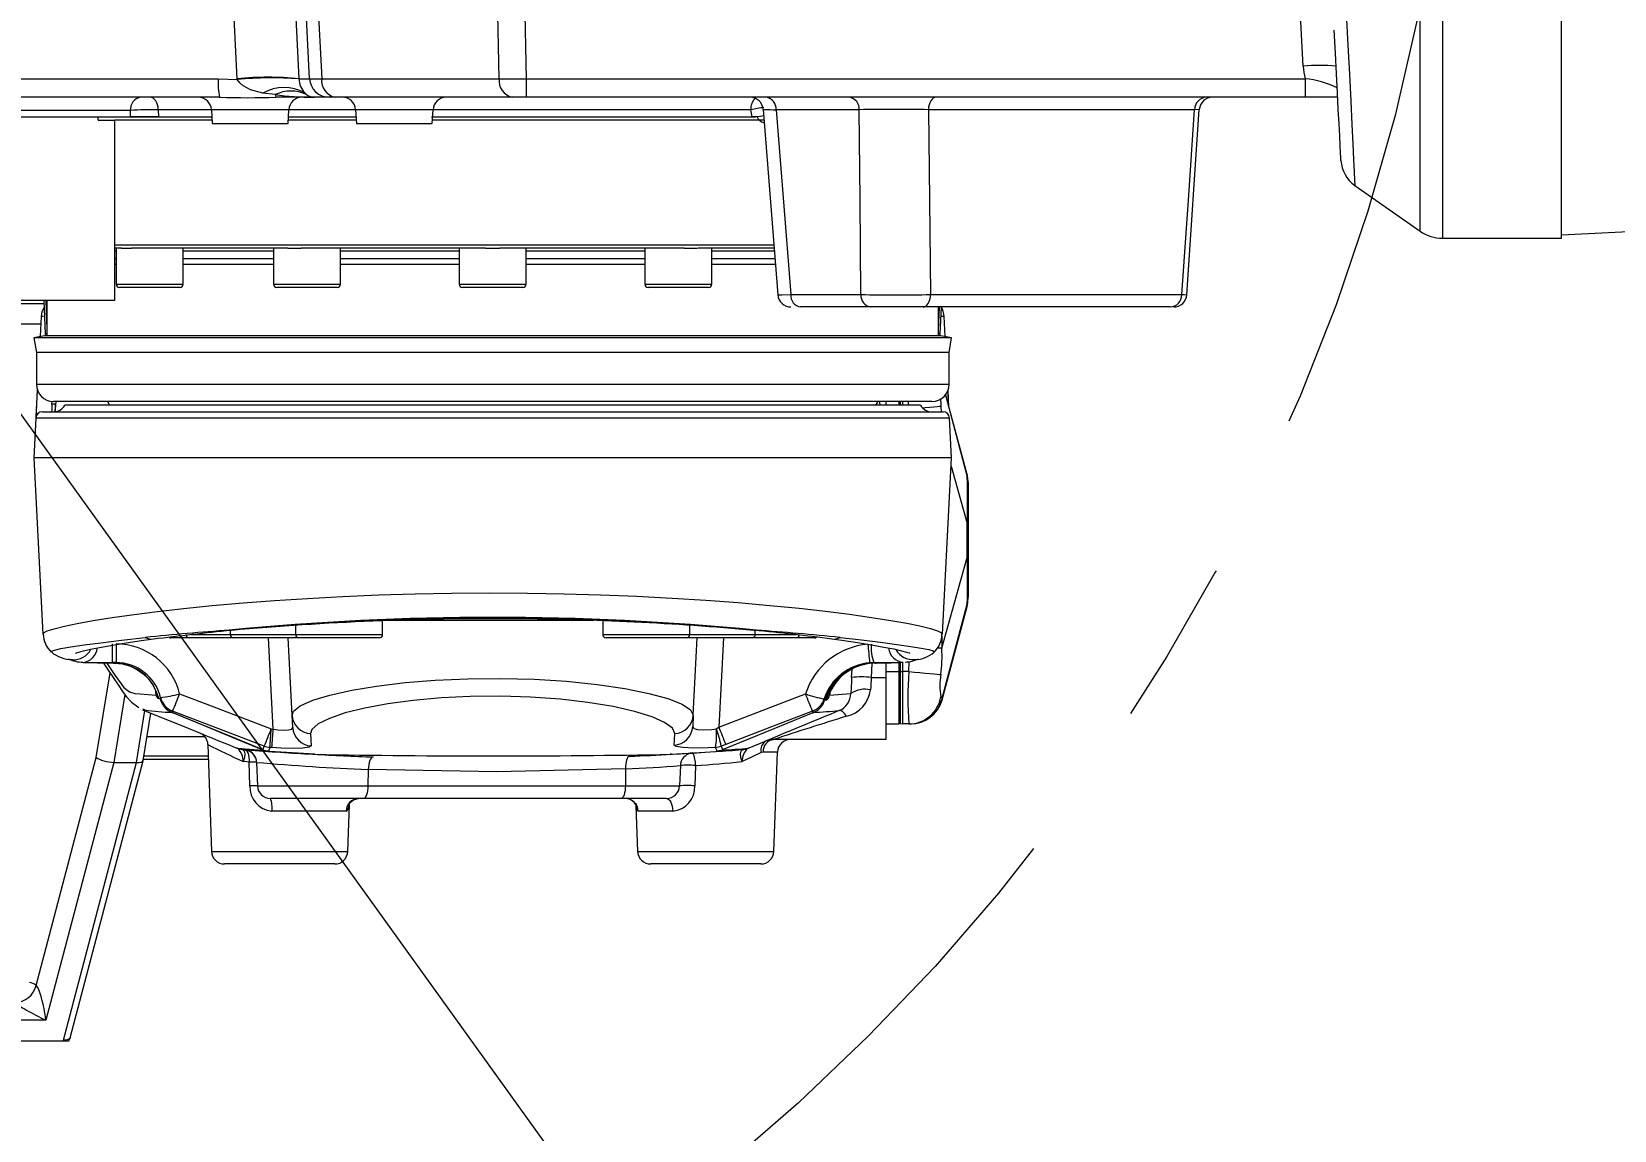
# Model space of a CAD drawing. Header units: millimetres. Extents: x 20 to 768, y 29 to 540.
# Drawn here: x 620.55 to 644.69, y 355.03 to 371.8 of the extents above; entities that cross this region are included whole.
import ezdxf

# ---------------------------------------------------------------- set-up
doc = ezdxf.new("R2010")
doc.units = ezdxf.units.MM
doc.linetypes.add('CENTERX2', pattern=[20.32, 12.7, -2.54, 2.54, -2.54])
doc.styles.add('SLDTEXTSTYLE0', font='TXT', dxfattribs={"width": 0.605})
doc.dimstyles.new('SLDDIMSTYLE1', dxfattribs={"dimtxt": 3.5, "dimasz": 3.5, "dimexe": 0, "dimexo": 0.0625, "dimgap": 0.875, "dimtad": 1, "dimtoh": 1, "dimdec": 4, "dimlfac": 10, "dimzin": 12, "dimdsep": 46, "dimtxsty": 'SLDTEXTSTYLE0', "dimsah": 1, "dimcen": 0.09, "dimadec": 1, "dimazin": 0, "dimtfac": 1, "dimtdec": 3, "dimtofl": 0, "dimtmove": 0, "dimatfit": 3, "dimfxl": 1, "dimfrac": 2, "dimtolj": 1, "dimtzin": 12, "dimarcsym": 0})
doc.dimstyles.new('SLDDIMSTYLE3', dxfattribs={"dimtxt": 3.5, "dimasz": 3.5, "dimexe": 0, "dimexo": 0.0625, "dimgap": 0.875, "dimtad": 1, "dimtoh": 1, "dimlfac": 10, "dimrnd": 1e-09, "dimzin": 12, "dimdsep": 46, "dimtxsty": 'SLDTEXTSTYLE0', "dimsah": 1, "dimcen": 0, "dimadec": 0, "dimazin": 0, "dimtfac": 1, "dimtdec": 3, "dimtofl": 0, "dimtmove": 0, "dimatfit": 3, "dimfxl": 1, "dimfrac": 2, "dimtolj": 1, "dimtzin": 12, "dimarcsym": 0})

# ---------------------------------------------------------------- blocks, each defined once
blk = doc.blocks.new('*D17')
at = {"color": 7, "linetype": 'Continuous', "lineweight": 0, "transparency": 16777216}
for p, q in [((668.128, 378.198), (767.702, 378.198)), ((463.857, 352.151), (457.826, 351.088))]:
    blk.add_line(p, q, dxfattribs=at)
blk.add_arc((611.578, 378.198), 154.624, 190, 0, dxfattribs=at)
for points in [[(766.202, 378.198), (765.624, 374.705), (766.701, 374.693)], [(459.303, 351.348), (459.421, 347.809), (460.479, 348.008)]]:
    blk.add_solid(points, dxfattribs=at)
at = {"color": 7, "linetype": 'Continuous', "lineweight": 0, "transparency": 16777216, "char_height": 3.5, "attachment_point": 1, "rotation": 5, "style": 'SLDTEXTSTYLE0'}
for s, insert in [('%%d', (627.595, 228.914)), ('170', (619.604, 228.225))]:
    blk.add_mtext(s, dxfattribs=dict(at, insert=insert))
blk = doc.blocks.new('*D19')
at = {"color": 7, "linetype": 'Continuous', "lineweight": 0, "transparency": 16777216}
for q in [(611.578, 378.198), (656.3, 316.032)]:
    blk.add_line((640.45, 338.064), q, dxfattribs=at)
blk.add_solid([(640.45, 338.064), (642.057, 334.909), (642.931, 335.538)], dxfattribs=at)
at = {"color": 7, "linetype": 'Continuous', "lineweight": 0, "transparency": 16777216, "char_height": 3.5, "attachment_point": 1, "rotation": 305.7305, "style": 'SLDTEXTSTYLE0'}
for s, insert in [('R', (649.988, 332.528)), ('494.4', (652.011, 329.716))]:
    blk.add_mtext(s, dxfattribs=dict(at, insert=insert))

msp = doc.modelspace()

# ---------------------------------------------------------------- linework, layer by layer
at = {"color": 8, "linetype": 'Continuous', "lineweight": 15}
for p, q in [((642.067323, 384.065987), (642.067323, 368.648485)), ((641.723177, 368.756993), (641.723177, 383.99932)), ((623.288076, 370.608951), (622.477574, 370.608951)), ((624.468211, 370.608951), (623.288076, 370.608951)), ((625.488076, 370.608951), (624.468211, 370.608951)), ((626.668211, 370.608951), (625.488076, 370.608951)), ((631.516679, 370.608951), (626.668211, 370.608951)), ((621.834553, 368.448485), (621.813173, 368.448485)), ((624.235286, 368.448485), (622.856553, 368.448485)), ((627.067143, 368.448485), (625.257285, 368.448485)), ((629.899, 368.448485), (628.089144, 368.448485)), ((631.876368, 368.448485), (630.921001, 368.448485)), ((621.834553, 367.948485), (622.150001, 367.948485)), ((622.150001, 367.948485), (622.856553, 367.948485)), ((624.235286, 367.948485), (624.746286, 367.948485)), ((624.746286, 367.948485), (625.257285, 367.948485)), ((627.067143, 367.948485), (627.773694, 367.948485)), ((627.773694, 367.948485), (628.089144, 367.948485)), ((629.899, 367.948485), (630.771332, 367.948485)), ((630.771332, 367.948485), (630.921001, 367.948485)), ((620.760534, 367.698485), (620.778143, 367.262353)), ((620.725219, 367.453078), (620.691061, 367.453078)), ((634.465225, 367.453078), (634.42747, 367.453078)), ((620.68503, 367.338015), (619.814363, 367.338015)), ((620.614417, 365.928757), (620.635217, 366.32582)), ((620.618143, 366.418485), (634.538143, 366.418485)), ((634.482161, 366.257311), (634.815757, 365.006145)), ((634.533583, 366.086941), (634.521069, 366.32582)), ((620.856455, 366.109643), (620.858894, 366.159198)), ((620.913812, 366.158485), (620.911094, 366.109643)), ((633.792967, 366.158485), (633.792967, 366.098485)), ((633.921115, 366.098485), (633.919467, 366.158485)), ((634.413626, 366.080626), (634.418844, 365.998484)), ((634.546423, 365.903718), (620.609862, 365.903718)), ((634.571311, 365.168125), (634.815757, 364.296738)), ((622.976472, 362.598484), (623.572915, 362.598484)), ((623.590327, 362.665158), (623.5609, 362.666064)), ((623.572915, 362.598484), (624.572695, 362.598484)), ((624.572695, 362.598484), (625.899695, 362.598484)), ((629.122264, 362.814186), (626.026361, 362.814186)), ((629.256592, 362.598484), (630.583591, 362.598484)), ((630.583591, 362.598484), (631.583371, 362.598484)), ((631.566625, 362.665089), (631.595385, 362.666064)), ((631.583371, 362.598484), (632.212684, 362.598484)), ((624.230266, 361.157713), (624.157378, 362.548485)), ((631.09877, 362.548485), (631.027411, 361.186881)), ((633.36324, 362.157894), (633.352477, 361.946149)), ((633.792967, 362.174025), (633.792967, 362.034957)), ((633.922862, 362.034957), (633.93185, 362.18734)), ((621.531763, 360.72413), (621.743497, 362.013488)), ((633.053027, 361.946149), (633.059344, 362.070429)), ((621.968868, 361.684851), (621.798682, 360.648503)), ((622.444347, 361.675786), (622.439544, 361.731269)), ((632.716255, 361.676096), (632.72013, 361.726525)), ((632.7198, 361.709019), (632.716255, 361.676096)), ((622.144878, 360.648484), (622.274625, 361.438582)), ((622.307113, 361.042168), (623.182352, 361.042168)), ((623.237252, 360.742214), (622.257855, 360.742214)), ((631.921244, 360.805465), (631.702756, 360.805465)), ((623.287911, 359.291505), (625.368375, 359.291505)), ((629.787912, 359.291505), (631.868375, 359.291505))]:
    msp.add_line(p, q, dxfattribs=at)
at = {"color": 7, "linetype": 'Continuous', "lineweight": 15}
for p, q in [((643.878144, 368.648485), (643.878144, 384.065987)), ((623.682529, 371.082784), (623.505464, 374.632784)), ((624.445886, 374.634083), (624.623016, 371.082784)), ((624.784333, 371.082784), (624.602662, 374.628142)), ((624.788572, 374.628142), (624.970243, 371.082784)), ((627.675669, 371.082784), (627.60154, 374.628142)), ((628.013987, 374.628142), (628.088116, 371.082784)), ((639.941812, 371.272317), (639.901141, 372.048387)), ((618.785885, 371.082784), (623.392749, 371.082784)), ((623.392749, 371.082784), (623.683256, 371.069572)), ((624.623016, 371.082784), (624.784333, 371.082784)), ((624.970243, 371.082784), (627.675669, 371.082784)), ((628.088116, 371.082784), (639.970133, 371.082784)), ((628.088116, 371.082784), (628.088116, 370.798484)), ((639.970133, 371.082784), (639.970133, 370.798484)), ((623.409781, 370.798484), (618.802917, 370.798484)), ((624.262634, 370.839931), (624.07367, 370.859328)), ((624.861294, 370.798484), (624.271286, 370.798484)), ((624.711329, 370.86554), (624.740279, 370.839931)), ((625.083511, 370.798484), (624.861294, 370.798484)), ((625.176466, 370.798484), (625.083511, 370.798484)), ((627.881892, 370.798484), (625.176466, 370.798484)), ((628.088116, 370.798484), (627.881892, 370.798484)), ((639.970133, 370.798484), (628.088116, 370.798484)), ((640.46596, 370.798484), (639.970133, 370.798484)), ((622.053011, 370.598485), (620.347152, 370.598485)), ((622.056309, 370.498485), (622.053011, 370.598485)), ((622.477574, 370.608951), (622.481219, 370.498485)), ((623.288076, 370.608951), (623.299106, 370.398484)), ((624.457179, 370.398484), (624.468211, 370.608951)), ((625.488076, 370.608951), (625.499106, 370.398484)), ((626.657179, 370.398484), (626.668211, 370.608951)), ((631.534559, 370.498485), (631.516679, 370.608951)), ((631.703207, 370.613104), (631.925252, 367.782388)), ((633.169353, 370.608951), (631.901062, 370.608951)), ((638.283918, 370.608951), (634.223849, 370.608951)), ((638.162923, 367.785074), (638.354797, 370.611159)), ((620.347152, 370.498485), (622.056309, 370.498485)), ((621.561445, 370.448484), (621.561445, 370.498485)), ((621.561445, 370.448484), (621.813173, 370.448484)), ((621.813173, 367.698485), (621.813173, 370.448484)), ((623.296485, 370.448484), (621.813173, 370.448484)), ((622.045553, 370.498485), (622.481219, 370.498485)), ((622.481219, 370.498485), (622.056309, 370.498485)), ((622.481219, 370.498485), (623.293865, 370.498485)), ((623.299106, 370.398484), (624.457179, 370.398484)), ((625.496486, 370.448484), (624.4598, 370.448484)), ((624.46242, 370.498485), (625.493865, 370.498485)), ((625.499106, 370.398484), (626.657179, 370.398484)), ((626.645475, 370.498485), (631.534559, 370.498485)), ((631.723985, 370.448484), (626.6598, 370.448484)), ((631.607879, 370.498485), (631.534559, 370.498485)), ((631.534559, 370.498485), (631.585218, 370.498485)), ((631.610357, 370.498485), (631.607879, 370.498485)), ((640.729481, 369.452787), (641.723177, 368.756993)), ((642.067323, 368.648485), (643.878144, 368.648485)), ((643.878144, 368.698485), (645.493845, 368.78316)), ((621.813173, 368.548484), (631.869676, 368.548484)), ((621.915486, 368.498484), (621.813173, 368.498484)), ((621.834553, 368.498484), (621.834553, 367.948485)), ((621.915486, 368.498484), (622.069576, 368.498484)), ((624.454567, 368.498484), (622.069576, 368.498484)), ((622.856553, 367.948485), (622.856553, 368.498484)), ((624.235286, 368.498484), (624.235286, 367.948485)), ((624.454567, 368.498484), (624.655895, 368.498484)), ((627.469185, 368.498484), (624.655895, 368.498484)), ((625.257285, 367.948485), (625.257285, 368.498484)), ((627.067143, 368.498484), (627.067143, 367.948485)), ((627.469185, 368.498484), (627.687101, 368.498484)), ((630.50039, 368.498484), (627.687101, 368.498484)), ((628.089144, 367.948485), (628.089144, 368.498484)), ((629.899, 368.498484), (629.899, 367.948485)), ((630.50039, 368.498484), (630.701718, 368.498484)), ((631.871628, 368.498484), (630.71, 368.498484)), ((630.921001, 367.948485), (630.921001, 368.498484)), ((621.834553, 368.335087), (621.813173, 368.335087)), ((621.834553, 368.248484), (621.813173, 368.248484)), ((624.235286, 368.335087), (622.856553, 368.335087)), ((624.235286, 368.248484), (622.856553, 368.248484)), ((627.067143, 368.335087), (625.257285, 368.335087)), ((627.067143, 368.248484), (625.257285, 368.248484)), ((629.899, 368.335087), (628.089144, 368.335087)), ((629.899, 368.248484), (628.089144, 368.248484)), ((631.885729, 368.335087), (630.921001, 368.335087)), ((631.894233, 368.248484), (630.921001, 368.248484)), ((622.169136, 367.898485), (621.884553, 367.898485)), ((622.806553, 367.898485), (622.169136, 367.898485)), ((624.746286, 367.898485), (624.285286, 367.898485)), ((625.207286, 367.898485), (624.746286, 367.898485)), ((627.75456, 367.898485), (627.117142, 367.898485)), ((628.039143, 367.898485), (627.75456, 367.898485)), ((630.735977, 367.898485), (629.949001, 367.898485)), ((630.871, 367.898485), (630.735977, 367.898485)), ((620.733244, 367.648485), (618.274354, 367.648485)), ((621.813173, 367.698485), (619.925212, 367.698485)), ((620.73118, 367.698485), (620.752164, 367.190196)), ((620.778143, 367.698485), (620.778143, 367.158485)), ((632.123149, 367.788017), (633.193958, 367.788017)), ((634.256445, 367.788017), (638.090057, 367.788017)), ((620.691061, 367.453078), (620.674978, 367.146201)), ((633.344692, 367.598485), (632.273883, 367.598485)), ((634.141559, 367.598485), (633.344692, 367.598485)), ((637.909222, 367.598485), (634.141559, 367.598485)), ((634.378143, 367.158485), (634.378143, 367.598485)), ((634.403986, 367.1902), (634.420963, 367.598485)), ((634.481308, 367.146201), (634.465225, 367.453078)), ((620.752841, 367.190223), (620.756711, 367.158485)), ((634.399575, 367.158485), (634.403445, 367.190223)), ((620.744641, 367.158485), (620.578143, 367.129126)), ((620.578143, 367.129126), (620.618143, 366.902275)), ((634.578143, 367.129126), (620.578143, 367.129126)), ((634.411645, 367.158485), (620.744641, 367.158485)), ((634.578143, 367.129126), (634.411645, 367.158485)), ((634.538143, 366.902275), (634.578143, 367.129126)), ((620.618143, 366.902275), (620.618143, 366.418485)), ((634.538143, 366.902275), (620.618143, 366.902275)), ((634.538143, 366.418485), (634.538143, 366.902275)), ((620.632391, 366.333597), (620.609862, 365.903718)), ((634.812837, 365.044236), (634.484874, 366.268815)), ((634.537609, 366.071904), (634.523896, 366.333597)), ((620.709725, 365.998484), (634.446562, 365.998484)), ((634.278143, 366.158485), (620.878143, 366.158485)), ((620.913765, 366.158485), (620.911065, 366.109964)), ((620.911065, 366.109964), (620.911094, 366.109643)), ((634.104938, 366.098485), (621.051348, 366.098485)), ((621.701237, 366.158485), (621.735878, 366.098485)), ((633.420408, 366.098485), (633.455049, 366.158485)), ((633.578143, 366.098485), (633.578143, 366.158485)), ((633.778143, 366.108728), (633.778143, 366.158485)), ((633.828143, 366.158485), (633.828143, 366.098485)), ((620.609862, 365.903718), (620.578143, 365.298485)), ((634.578143, 365.298485), (634.546423, 365.903718)), ((620.578143, 365.298485), (620.719182, 362.607297)), ((634.578143, 365.298485), (620.578143, 365.298485)), ((634.437101, 362.607234), (634.578143, 365.298485)), ((634.828143, 364.898061), (634.828143, 364.273282)), ((634.828143, 364.273282), (634.828143, 363.796631)), ((634.828143, 363.796631), (634.828143, 363.171853)), ((634.427844, 362.390369), (634.815757, 363.773176)), ((634.427844, 361.608892), (634.815757, 363.063767)), ((634.431297, 361.601047), (634.812846, 363.025711)), ((623.572915, 362.659689), (623.572915, 362.598484)), ((624.572695, 362.739703), (624.572695, 362.598484)), ((625.899695, 362.598484), (625.899695, 362.809181)), ((629.256592, 362.809695), (629.256592, 362.598484)), ((630.583591, 362.598484), (630.583591, 362.740465)), ((631.583371, 362.598484), (631.583371, 362.663398)), ((621.773801, 362.455972), (621.773801, 362.171712)), ((621.833136, 362.455972), (621.833136, 362.171712)), ((622.950247, 362.548485), (622.670536, 362.548485)), ((623.622916, 362.548485), (622.950247, 362.548485)), ((624.622696, 362.548485), (623.622916, 362.548485)), ((624.518814, 361.368395), (624.456968, 362.548485)), ((625.849696, 362.548485), (624.622696, 362.548485)), ((629.30744, 362.548485), (629.306591, 362.548485)), ((630.533591, 362.548485), (629.30744, 362.548485)), ((631.533371, 362.548485), (630.533591, 362.548485)), ((630.637473, 361.368395), (630.699319, 362.548485)), ((632.206039, 362.548485), (631.533371, 362.548485)), ((632.485751, 362.548485), (632.206039, 362.548485)), ((634.427844, 362.390367), (634.427844, 362.390369)), ((621.833136, 362.171712), (621.773801, 362.171712)), ((621.795614, 362.163247), (621.803338, 362.163247)), ((621.802837, 362.16325), (621.803338, 362.163257)), ((633.393775, 362.171813), (633.326488, 362.168879)), ((633.393775, 362.171813), (633.407638, 362.16782)), ((633.578143, 361.946149), (633.578143, 362.165817)), ((633.778143, 362.034957), (633.778143, 362.173263)), ((633.828143, 362.175831), (633.828143, 362.034957)), ((633.352477, 361.946149), (633.578143, 361.946149)), ((633.578143, 362.034957), (633.778143, 362.034957)), ((633.578143, 360.998484), (633.578143, 361.946149)), ((633.778143, 361.234956), (633.778143, 362.034957)), ((633.792967, 362.034957), (633.778143, 362.034957)), ((633.792967, 362.034957), (633.828143, 362.034957)), ((633.792967, 362.034957), (633.792967, 361.244383)), ((633.922862, 362.034957), (633.828143, 362.034957)), ((633.828143, 362.034957), (633.828143, 361.234956)), ((622.507844, 361.621607), (622.511539, 361.639852)), ((631.027411, 361.186881), (632.349049, 361.694566)), ((632.642702, 361.600223), (632.634059, 361.617964)), ((632.716255, 361.676096), (633.041218, 361.699445)), ((622.247001, 360.676117), (622.366074, 361.40121)), ((622.695982, 361.433067), (622.693682, 361.408308)), ((632.462925, 361.407332), (632.455652, 361.431281)), ((632.642737, 361.60034), (632.642702, 361.600223)), ((634.427844, 361.608891), (634.427844, 361.608892)), ((624.199301, 361.159829), (624.230266, 361.157713)), ((624.528548, 361.182632), (624.518814, 361.368395)), ((630.637473, 361.368395), (630.628357, 361.194458)), ((630.986432, 361.158665), (631.027411, 361.186881)), ((633.578143, 361.234956), (633.778143, 361.234956)), ((633.792967, 361.244383), (633.828143, 361.234956)), ((633.922862, 361.234956), (633.828143, 361.234956)), ((633.944008, 361.234956), (633.922862, 361.234956)), ((623.231019, 360.920706), (623.287911, 359.291505)), ((631.134026, 360.923561), (631.063496, 360.896815)), ((631.063496, 360.896815), (631.086226, 360.841743)), ((631.463142, 360.860374), (631.748924, 360.976199)), ((631.748924, 360.976199), (631.747236, 360.976205)), ((631.748924, 360.976199), (631.862682, 360.998484)), ((633.578143, 360.998484), (631.860681, 360.998484)), ((620.615172, 357.244236), (621.531763, 360.72413)), ((621.79967, 360.648484), (620.763331, 356.713961)), ((621.029593, 356.410472), (622.145864, 360.648468)), ((621.132365, 356.444053), (622.24669, 360.674659)), ((621.79967, 360.648484), (622.144878, 360.648484)), ((622.250387, 360.696738), (623.23884, 360.696738)), ((623.675103, 360.867808), (623.701495, 360.863432)), ((623.701495, 360.863432), (623.732119, 360.860151)), ((623.732119, 360.860151), (623.73967, 360.860539)), ((623.804405, 360.840718), (623.826581, 360.836364)), ((623.830541, 360.839128), (623.804405, 360.840718)), ((624.173302, 360.814548), (623.830541, 360.839128)), ((623.87396, 360.291504), (623.862504, 360.651881)), ((623.976899, 360.649581), (623.989403, 360.291504)), ((624.080599, 360.836017), (624.064021, 360.843996)), ((624.156653, 360.823084), (624.173333, 360.815012)), ((624.86721, 360.772031), (624.173302, 360.814548)), ((624.173333, 360.815012), (624.867235, 360.772494)), ((624.210088, 360.875314), (624.178937, 360.877443)), ((624.836889, 360.773687), (624.86721, 360.772031)), ((630.285536, 360.771839), (630.319398, 360.773687)), ((630.303996, 360.772843), (630.981838, 360.814471)), ((630.999631, 360.823085), (630.977245, 360.877752)), ((630.982721, 360.814531), (630.981838, 360.814471)), ((631.702756, 360.805465), (631.670501, 360.798037)), ((631.868375, 359.291505), (631.921244, 360.805465)), ((625.678929, 360.538862), (625.675974, 360.291504)), ((629.605915, 360.549247), (629.602836, 360.291504)), ((630.440516, 360.599915), (630.429747, 360.291504)), ((630.669602, 360.60069), (630.660744, 360.291504)), ((623.989403, 360.291504), (625.675974, 360.291504)), ((625.675974, 360.291504), (629.602836, 360.291504)), ((629.602836, 360.291504), (630.429747, 360.291504)), ((625.607612, 360.098485), (624.18928, 360.098485)), ((625.368375, 359.291505), (625.393285, 360.004867)), ((629.534474, 360.098485), (625.607612, 360.098485)), ((630.229868, 360.098485), (629.534474, 360.098485)), ((629.763686, 359.985232), (629.787912, 359.291505)), ((625.342006, 359.905464), (624.211282, 359.905464)), ((630.324658, 359.905464), (629.796502, 359.905464)), ((625.168497, 359.098485), (623.48779, 359.098485)), ((631.668496, 359.098485), (629.98779, 359.098485)), ((620.763331, 356.713961), (615.172109, 356.713961)), ((614.428, 356.398485), (621.025807, 356.398485)), ((621.025807, 356.398485), (621.116555, 356.398485)), ((621.115794, 356.398408), (621.132365, 356.444053))]:
    msp.add_line(p, q, dxfattribs=at)
at = {"color": 7, "linetype": 'Continuous', "lineweight": 15, "flags": 128}
for points in [[(640.29204, 378.198485), (640.341926, 377.198272), (640.376631, 376.502693), (640.4111, 375.811999), (640.445578, 375.121334), (640.4793, 374.446026), (640.510637, 373.818659), (640.540782, 373.215277), (640.569905, 372.632497), (640.597308, 372.084209), (640.621686, 371.596609), (640.64405, 371.149364), (640.664474, 370.740966), (640.682418, 370.38225), (640.697068, 370.089326), (640.709117, 369.848487), (640.718538, 369.660254), (640.724996, 369.53116), (640.727917, 369.472814), (640.728897, 369.453195)], [(640.516371, 369.836603), (640.516159, 369.840636), (640.514252, 369.877036), (640.510369, 369.951131), (640.504527, 370.062573), (640.496758, 370.210837), (640.487096, 370.395222), (640.475583, 370.614862), (640.46228, 370.86872), (640.447244, 371.155601), (640.430549, 371.474153), (640.412274, 371.822874)], [(624.07367, 370.859328), (623.884169, 370.913807), (623.773033, 370.973851), (623.720321, 371.017042), (623.698699, 371.042266), (623.683256, 371.069572)], [(622.477574, 370.608951), (622.474023, 370.646446), (622.466021, 370.682217), (622.453855, 370.71498), (622.43796, 370.743559), (622.418909, 370.766928), (622.397386, 370.784246), (622.374164, 370.794893), (622.350076, 370.798484)], [(634.336737, 370.798484), (634.315411, 370.794893), (634.294849, 370.784246), (634.275791, 370.766928), (634.258923, 370.743559), (634.244851, 370.71498), (634.234079, 370.682217), (634.226993, 370.646446), (634.223849, 370.608951)], [(631.901062, 370.608951), (632.007374, 369.261841), (632.123149, 367.788017)], [(633.193958, 367.788017), (633.18152, 369.229253), (633.169353, 370.608951)], [(634.223849, 370.608951), (634.239908, 369.229253), (634.256445, 367.788017)], [(638.090057, 367.788017), (638.189304, 369.229257), (638.283918, 370.608951)], [(631.932326, 367.782952), (631.927966, 367.782954), (631.983692, 367.784712), (632.123149, 367.788017)], [(634.141559, 367.598485), (634.163264, 367.602077), (634.18419, 367.612723), (634.203583, 367.630041), (634.22075, 367.65341), (634.235073, 367.681989), (634.246035, 367.714752), (634.253246, 367.750523), (634.256445, 367.788017)], [(620.911065, 366.109964), (620.906097, 366.02305), (620.904861, 366.003028)], [(634.815857, 365.00574), (634.815793, 365.00601), (634.815757, 365.006145)], [(634.815857, 365.00574), (634.827888, 364.913657), (634.828143, 364.898061)], [(634.815757, 363.773176), (634.815757, 363.773181), (634.812737, 364.02274), (634.81344, 364.159585), (634.815757, 364.296732), (634.815757, 364.296738)], [(634.815757, 364.296738), (634.815818, 364.296571), (634.815857, 364.296516)], [(634.815857, 364.296516), (634.827888, 364.276647), (634.828143, 364.273282)], [(634.815857, 363.773398), (634.827888, 363.793267), (634.828143, 363.796631)], [(634.815857, 363.773398), (634.815793, 363.773284), (634.815757, 363.773176)], [(634.815757, 363.063767), (634.815818, 363.06401), (634.815857, 363.064174)], [(634.815857, 363.064174), (634.827888, 363.156257), (634.828143, 363.171853)], [(623.595028, 362.665755), (623.592281, 362.665381), (623.590327, 362.665158)], [(631.561308, 362.665748), (631.564005, 362.665381), (631.566625, 362.665089)], [(621.216011, 362.316068), (621.215025, 362.315566), (621.228596, 362.320648), (621.267255, 362.332731), (621.337121, 362.351244), (621.44132, 362.375189), (621.580326, 362.403431), (621.752333, 362.434804), (621.955652, 362.468451), (622.188589, 362.503662), (622.404639, 362.5336)], [(632.751966, 362.532907), (632.903725, 362.512335), (633.144229, 362.476852), (633.357555, 362.44245), (633.541565, 362.409765), (633.694242, 362.379515), (633.813362, 362.352642), (633.888308, 362.332943), (633.930093, 362.319838), (633.942728, 362.315036), (633.942333, 362.315243)], [(621.168226, 362.216322), (621.126113, 362.2213), (621.124385, 362.221775)], [(621.33383, 362.175154), (621.549387, 362.16572), (621.795614, 362.16332)], [(621.641285, 362.164825), (621.713774, 362.058325), (621.863361, 361.832678), (621.943292, 361.717948), (621.994822, 361.651264), (622.068616, 361.570104), (622.163476, 361.496494), (622.181865, 361.487843)], [(621.804852, 362.162516), (621.933277, 362.150873), (622.05532, 362.11569), (622.160885, 362.063698), (622.248089, 362.001296), (622.315827, 361.935748), (622.364976, 361.874012), (622.398869, 361.820195), (622.421086, 361.776299), (622.434229, 361.744239), (622.440082, 361.726698), (622.440206, 361.726447), (622.4402, 361.726488)], [(633.407638, 362.16782), (633.414691, 362.165252), (633.425442, 362.163385)], [(633.425442, 362.163385), (633.657925, 362.167087), (633.837641, 362.176319)], [(624.518814, 361.368395), (624.540225, 361.429238), (624.643232, 361.512234), (624.835012, 361.597906), (625.09331, 361.676679), (625.429058, 361.751639), (625.806746, 361.814285), (626.243972, 361.866861), (626.702944, 361.903859), (627.199418, 361.925783), (627.699866, 361.930245), (628.211418, 361.916778), (628.702133, 361.885924), (629.173553, 361.837708), (629.591623, 361.776308), (629.960741, 361.701998), (630.249915, 361.622405), (630.467567, 361.536511), (630.595534, 361.452464), (630.637473, 361.368395)], [(633.922862, 362.034957), (634.009657, 362.02688), (634.093793, 362.019051), (634.172693, 362.011708), (634.243943, 362.005078), (634.305357, 361.999364), (634.355057, 361.994738), (634.391518, 361.991345), (634.413626, 361.989289)], [(622.484424, 361.621418), (622.475661, 361.624361), (622.444347, 361.675786)], [(622.802585, 361.696353), (623.323998, 361.496056), (624.199301, 361.159829)], [(630.354517, 361.088781), (630.319088, 361.171439), (630.201143, 361.258991), (630.010693, 361.343519), (629.741709, 361.426621), (629.417731, 361.499796), (629.027248, 361.564134), (628.612678, 361.61175), (628.153427, 361.644267), (627.702387, 361.65778), (627.234093, 361.653393), (626.795201, 361.632008), (626.366257, 361.593677), (625.979148, 361.541964), (625.626445, 361.476917), (625.329085, 361.40307), (625.087664, 361.321173), (624.917709, 361.236803), (624.82089, 361.15037), (624.801769, 361.088781)], [(634.413626, 361.650899), (634.426359, 361.635091), (634.427846, 361.608894), (634.427844, 361.608892)], [(622.239207, 361.453056), (622.934367, 361.168971), (623.159055, 361.07715)], [(622.273471, 361.448442), (622.256754, 361.451163), (622.242486, 361.461071)], [(624.064021, 360.843996), (623.607387, 361.031813), (623.145543, 361.221571), (622.687252, 361.409714)], [(622.693682, 361.408308), (623.151927, 361.220031), (623.613719, 361.030143), (624.070297, 360.842198)], [(624.092687, 360.896506), (623.574107, 361.095718), (622.695982, 361.433067)], [(632.462919, 361.40733), (631.868641, 361.163321), (631.093796, 360.844729)], [(632.455652, 361.431281), (631.895663, 361.216148), (631.134026, 360.923561)], [(632.468704, 361.40969), (632.465807, 361.408512), (632.462912, 361.407332)], [(632.661611, 361.600115), (632.650257, 361.600047), (632.642737, 361.60034)], [(632.976357, 361.353956), (632.959982, 361.375945), (632.943824, 361.395066), (632.928101, 361.411063), (632.913019, 361.423723), (632.898783, 361.432877), (632.885579, 361.438405), (632.873585, 361.44023), (632.86296, 361.43833)], [(624.230266, 361.157713), (624.299874, 361.146782), (624.391222, 361.139611), (624.465271, 361.143277), (624.513153, 361.158117), (624.528548, 361.182632)], [(630.628357, 361.194458), (630.645529, 361.167837), (630.704019, 361.149671), (630.798597, 361.143821), (630.920497, 361.150754), (630.986432, 361.158665)], [(623.117986, 361.094248), (623.117467, 361.094461), (623.122861, 361.091814), (623.129281, 361.088369), (623.139491, 361.082225), (623.166179, 361.061657), (623.201035, 361.019653), (623.226057, 360.958898), (623.228071, 360.920576)], [(624.070297, 360.842198), (624.081126, 360.865588), (624.092687, 360.896506)], [(624.811563, 360.900762), (624.779068, 360.880261), (624.681837, 360.867294), (624.532675, 360.86312), (624.349399, 360.867524), (624.210088, 360.875314)], [(624.801769, 361.088781), (624.806641, 360.99524), (624.811563, 360.900762)], [(630.345346, 360.912731), (630.349437, 360.991273), (630.354517, 361.088781)], [(630.977245, 360.877752), (630.861587, 360.871906), (630.647384, 360.86755), (630.48065, 360.873654), (630.376841, 360.889807), (630.345346, 360.912731)], [(623.692222, 360.860449), (623.680491, 360.865372), (623.675103, 360.867808)], [(623.73967, 360.860539), (623.99894, 360.841676), (624.080599, 360.836017)], [(623.765669, 360.846409), (623.760199, 360.846686), (623.757925, 360.846221), (623.758822, 360.845312), (623.760858, 360.844391)], [(623.760858, 360.844391), (623.787798, 360.821086), (623.800101, 360.779376), (623.794856, 360.723972), (623.773492, 360.662437), (623.772578, 360.660397)], [(623.862504, 360.651881), (623.830248, 360.654899), (623.772578, 360.660397)], [(623.804405, 360.840718), (623.798591, 360.841435), (623.792164, 360.842028)], [(623.800291, 360.837146), (623.821943, 360.832688), (623.849883, 360.829745)], [(624.178937, 360.877443), (624.167432, 360.846495), (624.156653, 360.823084)], [(625.754585, 360.731749), (625.741265, 360.728499), (625.728169, 360.717906), (625.71579, 360.700365), (625.704584, 360.676532), (625.694974, 360.647299), (625.687319, 360.613755), (625.681903, 360.577154), (625.678929, 360.538862)], [(629.665926, 360.742092), (629.653214, 360.737951), (629.641262, 360.726751), (629.6305, 360.708898), (629.621318, 360.685034), (629.614045, 360.656021), (629.608946, 360.622905), (629.606203, 360.58688), (629.605915, 360.549247)], [(630.303996, 360.772843), (630.297009, 360.772462), (630.290211, 360.772092), (630.28735, 360.771937), (630.285536, 360.771839)], [(630.628221, 360.793337), (630.591834, 360.787717), (630.558354, 360.776096)], [(630.981838, 360.814471), (630.989683, 360.818287), (630.999631, 360.823085)], [(630.982721, 360.814531), (631.073262, 360.835045), (631.075682, 360.836017)], [(630.999631, 360.823085), (631.002242, 360.823266), (631.086226, 360.841743)], [(631.093796, 360.844729), (631.082377, 360.839255), (631.075682, 360.836017)], [(631.08621, 360.841776), (631.090014, 360.843232), (631.093817, 360.844688)], [(631.382904, 360.66032), (631.38199, 360.66236), (631.360598, 360.723903), (631.355316, 360.779304), (631.367576, 360.821011), (631.39447, 360.844314)], [(631.670501, 360.798037), (631.538074, 360.734665), (631.382904, 360.66032)], [(631.39447, 360.844314), (631.39699, 360.845538), (631.397076, 360.846382), (631.392122, 360.846517), (631.389641, 360.846331)], [(631.411277, 360.848708), (631.427977, 360.852068), (631.455471, 360.86194)], [(631.48021, 360.867731), (631.47851, 360.866875), (631.463142, 360.860374)], [(629.605915, 360.549247), (627.643383, 360.505643), (625.678929, 360.538862)], [(625.675974, 360.291504), (625.674262, 360.253494), (625.670101, 360.217137), (625.663644, 360.183769), (625.655128, 360.154616), (625.644866, 360.130751), (625.633236, 360.113048), (625.620664, 360.10216), (625.607612, 360.098485)], [(629.602836, 360.291504), (629.601124, 360.253494), (629.596964, 360.217137), (629.590507, 360.183769), (629.581991, 360.154616), (629.571729, 360.130751), (629.560098, 360.113048), (629.547526, 360.10216), (629.534474, 360.098485)], [(625.38696, 360.005937), (625.386836, 360.005356), (625.390879, 360.015179), (625.409642, 360.042989), (625.454875, 360.078853), (625.524015, 360.098274), (625.533463, 360.097143)], [(630.229868, 360.098485), (630.247966, 360.09481), (630.265399, 360.083921), (630.281526, 360.066218), (630.295755, 360.042352), (630.307563, 360.0132), (630.316516, 359.979832), (630.322285, 359.943474), (630.324658, 359.905464)]]:
    msp.add_lwpolyline(points, dxfattribs=at)
at = {"color": 8, "linetype": 'Continuous', "lineweight": 15, "flags": 128}
for points in [[(638.346953, 370.611707), (638.352487, 370.611439), (638.283918, 370.608951)], [(631.711553, 370.513741), (631.661737, 370.507533), (631.607879, 370.498485)], [(638.090057, 367.788017), (638.125143, 367.786975), (638.163504, 367.785037)], [(634.378143, 367.262394), (634.391411, 367.591179), (634.391706, 367.598485)], [(634.413626, 366.080626), (634.391518, 366.078568), (634.355057, 366.075175), (634.305357, 366.07055), (634.243943, 366.064836), (634.172693, 366.058205), (634.138766, 366.055048)], [(634.406847, 366.19779), (634.411398, 366.109931), (634.413626, 366.080626)], [(634.815757, 365.006145), (634.815757, 365.006148), (634.812737, 365.045541), (634.812799, 365.044769)], [(620.724438, 362.607572), (620.729391, 362.624715), (620.784433, 362.65444), (620.890671, 362.689389), (621.046201, 362.728244), (621.242908, 362.76907), (621.483393, 362.812359), (621.774937, 362.858724), (622.108977, 362.906065), (622.468082, 362.951648), (622.861905, 362.996436), (623.300509, 363.040766), (623.770038, 363.082434), (624.249924, 363.119307), (624.752437, 363.152129), (625.289463, 363.180923), (625.843077, 363.204081), (626.393597, 363.220664), (626.952283, 363.231071), (627.531706, 363.235056), (628.111469, 363.232171), (628.669978, 363.222837), (629.22099, 363.207302), (629.776059, 363.185168), (630.315243, 363.157321), (630.831427, 363.12457), (631.324569, 363.087488), (631.804543, 363.045592), (632.253044, 363.000854), (632.654587, 362.955671), (633.020836, 362.9096), (633.358129, 362.862195), (633.653044, 362.8157), (633.895743, 362.772448), (634.095188, 362.731583), (634.25362, 362.692734), (634.363646, 362.657681), (634.423174, 362.627769), (634.433252, 362.607435)], [(634.812799, 363.025143), (634.81344, 363.033014), (634.815757, 363.063766), (634.815757, 363.063767), (634.815757, 363.063767)], [(634.428402, 362.581475), (634.427844, 362.390373), (634.427844, 362.390367), (634.427844, 362.390367)], [(620.846151, 362.333919), (620.846635, 362.344929), (620.89462, 362.362591), (620.993448, 362.384512), (621.14136, 362.41019), (621.346467, 362.440837), (621.601596, 362.475116), (621.916169, 362.513945), (622.278906, 362.555387)], [(632.87738, 362.555387), (633.203075, 362.518325), (633.490739, 362.48327), (633.744741, 362.449893), (633.954096, 362.419696), (634.113929, 362.393552), (634.228091, 362.370909), (634.296826, 362.351293), (634.315506, 362.335337), (634.310201, 362.333778)], [(634.427844, 362.390369), (634.361169, 362.390795), (634.355121, 362.390834)], [(621.693932, 362.164311), (621.816639, 361.978743), (621.954478, 361.793941), (622.038577, 361.726672), (622.120533, 361.700932), (622.201535, 361.693456), (622.444347, 361.675786)], [(621.803338, 362.163257), (621.805586, 362.16329), (621.833136, 362.171712)], [(622.444347, 361.675786), (622.444242, 361.676591), (622.438722, 361.726264)], [(634.427844, 361.608891), (634.427844, 361.608891), (634.431121, 361.601719), (634.431598, 361.60062)], [(623.797245, 360.843618), (623.807709, 360.839769), (623.822242, 360.828305), (623.83517, 360.81034), (623.846034, 360.786509), (623.854448, 360.757659), (623.860114, 360.724811), (623.862831, 360.68913), (623.862504, 360.651881)], [(625.342006, 359.905464), (625.360859, 359.913511), (625.381767, 359.95967), (625.387843, 360.005484)], [(629.763097, 360.024164), (629.764551, 359.988659), (629.775429, 359.926575), (629.796502, 359.905464)], [(621.132365, 356.444053), (621.131951, 356.442652), (621.124087, 356.430764), (621.109241, 356.421297), (621.087973, 356.414611), (621.061086, 356.410956), (621.029593, 356.410472)]]:
    msp.add_lwpolyline(points, dxfattribs=at)
at = {"color": 7, "linetype": 'CENTERX2', "lineweight": 0}
for radius in [49.44, 30.73]:
    msp.add_circle((611.578143, 378.198485), radius, dxfattribs=at)
msp.add_arc((611.578143, 378.198485), 150, 190, 170, dxfattribs=at)
at = {"color": 7, "linetype": 'Continuous', "lineweight": 15}
for centre, radius, start, end in [((640.19147, 368.8795), 2.405806, 84.0435009, 95.9564991), ((640.940443, 371.324653), 1, 183, 193.9968627), ((624.632671, 371.014406), 1.241805, 176.8435228, 190.0133246), ((624.152772, 365.808068), 5.295635, 84.9055219, 95.0944781), ((624.210899, 365.738972), 5.35665, 85.5860185, 95.6529406), ((624.958729, 371.092623), 0.335817, 182.1993812, 222.548138), ((625.083702, 371.098253), 0.299768, 182.9579828, 269.9634959), ((625.229781, 371.054102), 0.261119, 173.6938375, 258.2184314), ((627.935208, 371.054102), 0.261119, 173.6938375, 258.2184314), ((622.23392, 370.618288), 0.181989, 98.0482532, 186.2469515), ((623.08835, 370.598485), 0.2, 3, 90), ((623.840534, 387.015505), 16.22274, 268.478482, 271.521518), ((624.397712, 370.327354), 0.622896, 59.7693714, 121.3468505), ((624.345993, 370.835705), 0.083466, 177.0977018, 206.4835395), ((624.501457, 370.339904), 0.554133, 64.4699875, 115.5300125), ((624.667936, 370.598485), 0.2, 90, 177), ((625.28835, 370.598485), 0.2, 3, 90), ((626.867936, 370.598485), 0.2, 90, 177), ((631.505019, 370.598485), 0.2, 3.7127462, 89.9731074), ((631.723811, 370.62269), 0.177783, 355.5678444, 81.4220691), ((632.992102, 370.62269), 0.177783, 355.5678444, 81.4220691), ((638.474502, 370.608098), 0.190586, 92.6247537, 179.7434257), ((638.555229, 370.598487), 0.199997, 90.016975, 176.6599108), ((622.478774, 361.944106), 8.664846, 90.0079362, 92.816469), ((633.696601, 333.076129), 37.536526, 89.1951821, 90.8048179), ((631.74684, 370.555975), 0.148098, 202.8422004, 255.9769505), ((641.015685, 369.862771), 0.5, 183, 234.8497148), ((642.067322, 369.248485), 0.6, 235, 270), ((621.884553, 367.948485), 0.05, 180, 270), ((622.806553, 367.948485), 0.05, 270, 0), ((624.285286, 367.948485), 0.05, 180, 270), ((625.207286, 367.948485), 0.05, 270, 0), ((627.117143, 367.948485), 0.05, 180, 270), ((628.039143, 367.948485), 0.05, 270, 0), ((629.949, 367.948485), 0.05, 180, 270), ((630.871, 367.948485), 0.05, 270, 0), ((632.126709, 367.798483), 0.199998, 184.6539567, 270.0004362), ((632.300403, 367.774281), 0.177785, 175.5688254, 261.4213075), ((633.371209, 367.774279), 0.177783, 175.5680568, 261.4220762), ((633.725202, 404.58181), 36.797628, 269.172798, 270.827202), ((637.899968, 367.788348), 0.190088, 272.790295, 359.9003133), ((637.965959, 367.798481), 0.199996, 269.9983898, 356.0253909), ((620.990649, 367.437378), 0.3, 149.9298256, 177), ((634.165637, 367.437378), 0.3, 3, 32.4812315), ((620.878143, 366.418485), 0.26, 180, 270), ((634.278143, 366.418485), 0.26, 270, 0), ((620.709725, 365.898485), 0.1, 90, 177), ((620.878143, 366.198485), 0.2, 270, 330), ((634.278143, 366.198485), 0.2, 210, 270), ((634.446561, 365.898485), 0.1, 3, 90), ((634.328143, 364.922434), 0.5, 360, 14.1818145), ((622.077601, 364.651128), 12.743191, 358.4053926, 1.5946074), ((621.748981, 363.418786), 13.071687, 358.4454756, 1.5545244), ((634.328143, 363.14748), 0.5, 345.8176152, 0), ((627.578143, 321.527292), 41.334451, 84.4226921, 95.5773079), ((627.578143, 318.27642), 44.571053, 84.8288446, 95.1711554), ((627.578036, 318.595777), 44.246358, 89.5676812, 95.1640395), ((627.586919, 318.72562), 44.116452, 84.8315154, 89.577945), ((621.088391, 362.606298), 0.365195, 179.7521126, 228.3519423), ((626.439309, 321.844696), 40.922724, 94.0333825, 95.8350489), ((626.934199, 327.542408), 35.277787, 95.4387017, 97.3792154), ((622.950247, 362.598485), 0.05, 180, 270), ((623.622915, 362.598485), 0.05, 180, 270), ((624.622695, 362.598485), 0.05, 180, 270), ((625.849695, 362.598485), 0.05, 270, 0), ((629.306591, 362.598485), 0.05, 180, 270), ((630.533591, 362.598485), 0.05, 270, 0), ((631.533371, 362.598485), 0.05, 270, 0), ((628.90706, 333.968817), 28.819139, 82.3308039, 84.7049378), ((628.643202, 320.990122), 41.780372, 84.1834468, 85.9481275), ((632.206039, 362.598485), 0.05, 270, 0), ((634.072653, 362.60411), 0.357147, 311.2607212, 0.6702154), ((621.833276, 361.457722), 0.998251, 13.8304468, 90.0080643), ((622.670536, 362.598485), 0.05, 234.6215297, 270), ((633.393219, 361.359214), 1.096701, 94.8120549, 162.1947116), ((632.48575, 362.598485), 0.05, 270, 310.587137), ((649.82864, 363.784117), 16.581014, 184.6079341, 185.5903285), ((633.927988, 362.390915), 0.577398, 173.6767789, 202.3004613), ((632.28821, 362.265429), 2.143279, 352.5974345, 3.341877), ((621.166863, 362.715548), 0.497758, 229.9674626, 269.8329593), ((621.337019, 362.748631), 0.571014, 245.5850603, 269.2319505), ((621.723113, 383.812615), 21.640962, 268.9692957, 270.1341996), ((621.802731, 361.463506), 0.699744, 13.0423694, 89.991298), ((621.833455, 361.473527), 0.698185, 13.7818428, 90.0261842), ((633.392701, 361.375054), 0.796582, 94.7680247, 162.2454229), ((633.408111, 361.367941), 0.799879, 90.0339051, 163.1095141), ((633.425604, 361.363629), 0.799757, 90.0116089, 162.800579), ((633.406673, 361.41161), 0.750323, 87.8313019, 156.8975399), ((633.370388, 386.338807), 24.167005, 270.0554471, 271.1078439), ((633.827472, 362.774304), 0.596623, 274.1682037, 294.2471216), ((634.016522, 362.653573), 0.434534, 270.0964396, 312.4614999), ((633.202752, 360.406915), 1.546499, 84.4441931, 95.5558069), ((640.881668, 361.634956), 6.970293, 176.7101939, 183.2898061), ((635.355422, 361.820094), 0.956873, 169.8153577, 190.1846423), ((622.494569, 361.815193), 0.19404, 267.0029015, 273.9229971), ((622.799892, 361.688449), 0.299599, 192.89136, 249.2367307), ((622.800455, 361.68746), 0.299929, 192.6832466, 247.8252779), ((622.359789, 363.199414), 1.566927, 275.5575803, 286.4147871), ((622.801725, 361.713035), 0.299271, 194.1544167, 249.3086409), ((618.468372, 363.298028), 4.620689, 336.1958914, 339.7185996), ((632.923794, 363.264474), 1.671808, 249.8922727, 260.0198942), ((636.683262, 363.296241), 4.620689, 200.2814004, 203.8041086), ((632.348908, 361.711883), 0.30022, 290.8273271, 341.7698638), ((632.619723, 361.68788), 0.097249, 295.5139586, 353.0401577), ((632.749999, 361.706851), 0.291314, 292.8155509, 358.5431712), ((632.871341, 361.815142), 0.472992, 282.8279816, 352.8630061), ((633.257483, 361.377922), 0.387488, 77.6034275, 123.9258086), ((633.922024, 361.733439), 0.498483, 270.0963244, 350.4689137), ((622.695615, 361.432543), 0.024312, 249.8801475, 265.439302), ((683.750898, 236.999949), 134.441411, 112.24165845, 112.75632919), ((632.35532, 361.687957), 0.300476, 292.1670597, 343.0231064), ((628.383521, 420.375663), 59.107314, 273.96312693, 274.34631937), ((633.944003, 361.73495), 0.499993, 270.0005946, 345.3968955), ((633.950336, 361.734957), 0.5, 270, 344.4299136), ((619.876398, 362.756852), 4.608468, 336.1915675, 339.7241059), ((600.395213, 362.734506), 23.856115, 355.535334, 356.215312), ((600.208853, 362.732142), 24.072954, 355.576189, 356.2500421), ((624.815643, 361.385796), 0.297339, 183.3550313, 267.3254671), ((624.826845, 361.199123), 0.298752, 183.1641762, 267.0679762), ((630.330156, 361.211003), 0.298659, 272.9153775, 356.82429), ((630.34064, 361.385799), 0.297343, 272.6748354, 356.6443645), ((630.082579, 361.047617), 0.910649, 349.2495584, 7.0043522), ((629.927529, 360.704758), 1.152088, 9.596192, 23.2027998), ((635.349544, 362.783613), 4.607644, 200.275821, 203.8089568), ((666.357822, 254.655098), 111.798785, 107.3726482, 107.97274421), ((633.798143, 361.263701), 0.02, 180, 255), ((624.200117, 361.177924), 0.301227, 249.1057517, 265.9680981), ((630.956063, 361.178242), 0.301236, 274.0321786, 290.8939717), ((631.825808, 360.836015), 0.159884, 118.7426334, 193.7412917), ((631.884115, 360.817963), 0.181789, 96.7706536, 183.9422254), ((631.860675, 360.698538), 0.299946, 89.9988232, 112.2221854), ((632.121121, 360.798485), 0.2, 90, 178), ((623.474489, 360.656825), 0.29811, 0.6866019, 43.0821962), ((623.797816, 361.154042), 0.310627, 254.1947247, 262.2947313), ((623.845395, 361.137353), 0.299454, 247.7732072, 262.1325167), ((623.814626, 361.139157), 0.297977, 258.727107, 265.6768799), ((623.852899, 361.137132), 0.298841, 260.1286943, 265.7093515), ((627.305057, 406.83018), 46.122111, 265.679645, 266.3136678), ((623.77702, 360.642601), 0.2, 2, 74.4423908), ((623.790797, 360.650027), 0.186102, 359.8627463, 77.2756124), ((623.919661, 359.614539), 1.038916, 86.8462147, 93.1537853), ((627.266861, 398.087121), 37.581821, 264.977823, 267.5783792), ((624.078175, 360.881535), 0.040119, 249.3410864, 258.6747082), ((624.173966, 361.115386), 0.292815, 247.9462979, 266.6103092), ((624.177721, 361.122905), 0.30056, 249.0586162, 265.9805131), ((624.191071, 361.108533), 0.294057, 247.9334964, 266.5417895), ((624.193714, 361.113581), 0.299728, 247.8276809, 266.0949875), ((624.162046, 360.815541), 0.0113, 354.9593312, 357.3147031), ((627.573222, 410.617264), 49.918631, 266.2858421, 266.8577077), ((627.503676, 408.927068), 48.227048, 266.8481727, 267.9215491), ((624.934984, 360.768559), 0.067862, 176.6752639, 177.0671164), ((627.576487, 503.099854), 142.353143, 268.90948616, 271.09786318), ((627.578098, 410.693499), 49.995021, 272.3934098, 273.129553), ((627.551798, 411.139196), 50.441492, 273.1452562, 273.711194), ((630.640385, 360.592937), 0.199991, 139.0020377, 178.0002862), ((630.632147, 360.610069), 0.181246, 102.9953539, 141.4691546), ((630.322135, 360.626822), 0.348448, 355.6990635, 28.5468), ((628.603842, 389.607721), 29.080496, 274.0734885, 275.4838083), ((630.191725, 373.645659), 12.855487, 273.5276294, 275.2879527), ((630.720718, 367.959564), 7.132386, 272.8526729, 276.1127305), ((631.681676, 360.656606), 0.298795, 137.0024584, 179.2877754), ((631.366869, 361.145052), 0.299588, 274.3593381, 287.3510146), ((628.435993, 386.719004), 26.195895, 272.5597096, 274.3885904), ((630.555072, 359.119496), 1.485615, 85.578547, 94.421453), ((624.245206, 360.275503), 0.371591, 177.532053, 264.7619333), ((623.931681, 359.246546), 1.046552, 86.8383043, 93.1616957), ((624.189281, 360.298485), 0.2, 182, 270), ((630.229868, 360.298485), 0.2, 270, 358), ((630.291316, 360.27381), 0.369852, 275.172147, 2.7421245), ((630.545245, 358.808275), 1.487719, 85.5473683, 94.4526317), ((623.761537, 359.951964), 0.452142, 354.0970713, 18.9085745), ((625.537278, 359.90325), 0.195284, 91.2897094, 179.350341), ((629.59954, 359.901502), 0.197002, 1.1524633, 89.2038208), ((629.607167, 359.926465), 0.169236, 20.4777557, 89.0739359), ((623.48779, 359.298485), 0.2, 182, 270), ((625.168496, 359.298485), 0.2, 270, 358), ((629.98779, 359.298485), 0.2, 182, 270), ((631.668496, 359.298485), 0.2, 270, 358), ((620.276598, 357.329734), 0.349202, 272.8796675, 345.8277178)]:
    msp.add_arc(centre, radius, start, end, dxfattribs=at)
at = {"color": 8, "linetype": 'Continuous', "lineweight": 15}
for centre, radius, start, end in [((639.827272, 369.654514), 1.435397, 63.9182627, 84.2880683), ((631.736447, 370.629874), 0.220761, 135.5796294, 185.4383572), ((631.806633, 369.423487), 1.22041, 94.2576253, 103.744189), ((631.999019, 377.571877), 6.963614, 267.6650896, 269.1939923), ((620.867158, 364.969072), 2.22409, 92.2937579, 92.946264), ((634.289128, 364.969072), 2.22409, 87.053736, 87.7062421), ((620.897642, 365.992977), 0.123722, 83.616511, 109.4449172), ((621.187186, 362.507978), 0.293522, 265.7943188, 333.2109239), ((621.303051, 362.416578), 0.243378, 277.2654362, 354.6474765), ((622.374758, 362.73092), 0.199998, 241.3628315, 278.0037888), ((632.781535, 362.730895), 0.199973, 261.9259321, 298.638896), ((633.86426, 362.424077), 0.249183, 187.3210042, 263.867681), ((633.986938, 362.510646), 0.294233, 208.6684631, 275.9581765), ((623.024137, 367.238917), 5.838929, 262.6134805, 266.6924087), ((683.925756, 509.800238), 160.658456, 247.77558751, 247.98083692), ((657.33124, 431.05345), 77.983111, 244.07033184, 244.51134121), ((623.788405, 361.145038), 0.299489, 247.7704499, 255.4531735), ((623.814858, 361.140922), 0.299754, 247.7785103, 258.7496576), ((623.852976, 361.137904), 0.299616, 247.7795304, 260.1395177), ((631.366847, 361.14515), 0.299687, 287.3494336, 292.226648)]:
    msp.add_arc(centre, radius, start, end, dxfattribs=at)
at = {"color": 7, "linetype": 'Continuous', "lineweight": 15}
for centre, major_axis, ratio, start_param, end_param in [((624.986608, 371.15082), (1.254997, 0.362135), 0.994856554, 2.911652471, 2.921832204), ((624.929833, 371.098485), (0.299224, 0.070802), 0.974271818, 2.955698598, 2.965878332), ((625.383494, 371.098485), (0.600001, 0.01535), 0.011784876, 3.194197251, 3.952322074), ((628.088444, 371.098485), (0.6, 0.006267), 0.026159415, 3.953443791, 4.711568614), ((624.861295, 371.098485), (1.180383, 0), 0.254154703, 4.180486601, 4.71238898), ((624.861295, 371.098485), (0, 0.3), 0.795354533, 2.609690274, 3.141592654), ((633.09622, 362.014185), (0.068225, 1.299998), 0.030438924, 1.624753666, 1.816931549), ((633.395669, 361.998485), (0.068269, 0.999996), 0.039495701, 1.625852523, 1.818030405), ((621.704862, 360.71715), (0.195802, -0.041766), 0.280129306, 3.690964298, 5.270793402), ((621.979806, 361.760994), (0.184438, 1.112157), 0.151693334, 3.161026905, 3.166743827), ((621.868368, 359.604641), (0.283556, 1.04292), 0.154870438, 0.03636542, 0.042082342), ((622.051061, 360.71715), (0.195802, -0.041766), 0.280129306, 5.276510324, 6.296470128), ((620.499073, 356.788015), (0.020149, 0.499899), 0.499391259, 5.881728776, 6.30331139), ((620.672701, 356.798485), (-0.074291, 0.452343), 0.169131568, 4.496729635, 6.082275662), ((620.672701, 356.798485), (0.387661, -0.197478), 0.081677366, 3.404190548, 4.989736574), ((620.943856, 356.413961), (0.059505, 0.089495), 0.74979063, 5.019473904, 5.13995536)]:
    msp.add_ellipse(centre, major_axis=major_axis, ratio=ratio, start_param=start_param, end_param=end_param, dxfattribs=at)
at = {"color": 8, "linetype": 'Continuous', "lineweight": 15}
for centre, major_axis, ratio, start_param, end_param in [((620.888707, 366.203718), (0.047233, 0.899999), 0.030438924, 1.677113544, 1.802455212), ((620.888707, 366.203718), (0.047233, 0.899999), 0.030438924, 4.485960793, 4.609266687), ((633.527834, 365.998485), (-0.068269, 0.999996), 0.039495701, 1.407409355, 1.467932587)]:
    msp.add_ellipse(centre, major_axis=major_axis, ratio=ratio, start_param=start_param, end_param=end_param, dxfattribs=at)

# ---------------------------------------------------------------- dimensions: what is measured, and where the dimension line sits
at = {"color": 7, "linetype": 'Continuous', "lineweight": 0}
dim = msp.add_angular_dim_2l(base=(625.054523, 224.162753), line1=((611.578143, 378.198485), (463.85698, 352.151258)), line2=((668.128225, 378.198485), (456.415654, 378.198485)), text='170%%d', dimstyle='SLDDIMSTYLE1', dxfattribs=at)
dim.commit()
dim.dimension.update_dxf_attribs({"geometry": '*D17', "text_midpoint": (625.054523, 224.162753), "dimtype": 162})
dim = msp.add_radius_dim(center=(611.578143, 378.198485), mpoint=(640.449795, 338.064443), dimstyle='SLDDIMSTYLE3', dxfattribs=at)
dim.commit()
dim.dimension.update_dxf_attribs({"geometry": '*D19', "text_midpoint": (650.880884, 323.56437), "dimtype": 164})

doc.saveas('drawing.dxf')
